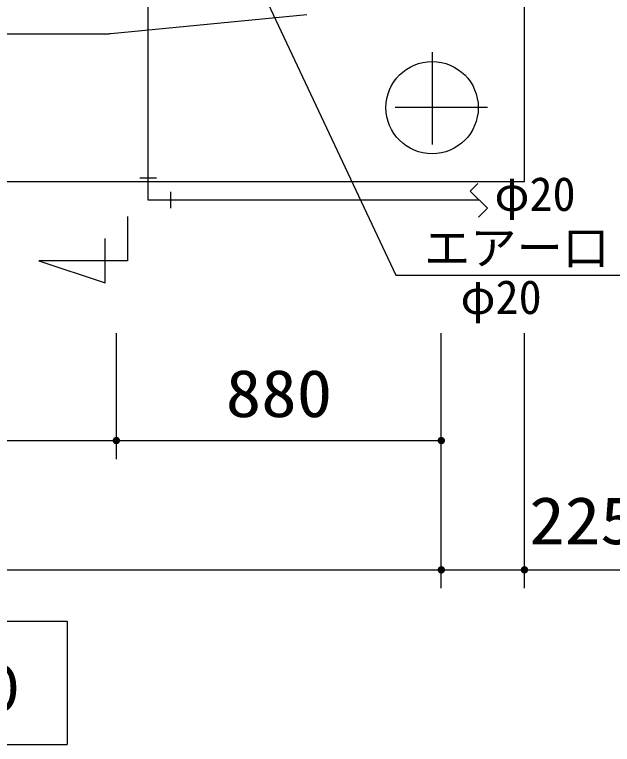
# Model space of a CAD drawing. Units: millimetres, scale not verified. Extents: x -14850 to 14850, y -10500 to 10500.
# Drawn here: x -6280 to -4661, y -2974 to -998 of the extents above; entities that cross this region are included whole.
import ezdxf
from ezdxf.enums import TextEntityAlignment as Align

# ---------------------------------------------------------------- set-up
doc = ezdxf.new("R2010")
doc.units = ezdxf.units.MM
doc.header["$LTSCALE"] = 50
doc.linetypes.add('CHAIN1', pattern=[8, 5, -1, 1, -1])
doc.layers.add('0-0_躯体', color=3, linetype='Continuous', lineweight=25)
doc.layers.add('0-1_製作', color=5, linetype='Continuous', lineweight=25)
doc.styles.add('ＭＳ ゴシック', font='')
doc.styles.get('ＭＳ ゴシック').set_extended_font_data('MS Gothic')

msp = doc.modelspace()

# ---------------------------------------------------------------- linework, layer by layer
at = {"layer": '0-0_躯体'}
for p, q in [((-5891.38, -335.14), (-5247.1, -1703.35)), ((-6019.58, -1049.71), (-5488.79, -998.31)), ((-9354.11, -1050.17), (-6029.21, -1050.17)), ((-5974.21, -1544.74), (-5974.21, -1664.74)), ((-5247.1, -1703.35), (-4579.97, -1703.35)), ((-8804.05, -2640.33), (-6137.39, -2640.33)), ((-6137.39, -2640.33), (-6137.39, -2973.67)), ((-8804.05, -2973.67), (-6137.39, -2973.67))]:
    msp.add_line(p, q, dxfattribs=at)
at = {"layer": '0-0_躯体', "color": 2, "linetype": 'CHAIN1'}
for p, q in [((-5149.21, -1100.17), (-5149.21, -1400.17)), ((-4999.21, -1250.17), (-5299.21, -1250.17))]:
    msp.add_line(p, q, dxfattribs=at)
at = {"layer": '0-0_躯体', "color": 6}
for p, q in [((-5940.21, -1440.17), (-5895.21, -1440.17)), ((-5857.71, -1477.67), (-5857.71, -1522.67))]:
    msp.add_line(p, q, dxfattribs=at)
at = {"layer": '0-0_躯体', "color": 2}
for p, q in [((-9999.21, -1450.17), (-4899.21, -1450.17)), ((-6844.21, -2151.2), (-6004.21, -2151.2)), ((-6004.21, -2151.2), (-5124.21, -2151.2)), ((-9774.21, -2501.2), (-5124.21, -2501.2))]:
    msp.add_line(p, q, dxfattribs=at)
at = {"layer": '0-0_躯体', "color": 7}
for p, q in [((-5046.19, -1475.81), (-5025.68, -1455.3)), ((-4999.4, -1522.6), (-5046.19, -1475.81)), ((-5023.47, -1546.68), (-4999.4, -1522.6))]:
    msp.add_line(p, q, dxfattribs=at)
at = {"layer": '0-0_躯体', "color": 2}
msp.add_lwpolyline([(-4899.21, -1450.17), (-4899.21, 1549.83), (-9999.21, 1549.83)], dxfattribs=at)
at = {"layer": '0-0_躯体', "color": 6}
msp.add_lwpolyline([(-5021.83, -1500.17), (-5917.71, -1500.17), (-5917.71, -459.17)], dxfattribs=at)
at = {"layer": '0-0_躯体'}
msp.add_lwpolyline([(-5974.21, -1664.74), (-6214.21, -1664.74), (-6034.21, -1724.74), (-6034.21, -1604.74)], dxfattribs=at)
at = {"layer": '0-0_躯体', "color": 2}
msp.add_circle((-5149.21, -1250.17), 125, dxfattribs=at)
at = {"layer": '0-0_躯体'}
msp.add_arc((-6029.21, -950.17), 100, 270, 275.53076, dxfattribs=at)
at = {"layer": '0-1_製作', "color": 2}
for p, q in [((-6004.21, -2201.2), (-6004.21, -1860.42)), ((-5124.21, -2551.2), (-5124.21, -1860.42)), ((-4899.21, -2551.2), (-4899.21, -1860.42)), ((-5124.21, -2501.2), (-4899.21, -2501.2)), ((-4899.21, -2501.2), (-4603.65, -2501.2))]:
    msp.add_line(p, q, dxfattribs=at)
at = {"layer": '0-1_製作'}
for points in [[(-6014.19, -2150.57), (-6004.21, -2151.2), (-6014.21, -2151.2)], [(-6014.21, -2151.2), (-6012.3, -2157.08), (-6014.14, -2152.46)], [(-6014.21, -2151.2), (-6011.5, -2158.05), (-6012.3, -2157.08)], [(-6004.21, -2151.2), (-6011.5, -2158.05), (-6014.21, -2151.2)], [(-6014.04, -2149.33), (-6004.21, -2151.2), (-6014.19, -2150.57)], [(-6014.14, -2152.46), (-6012.98, -2156.02), (-6013.9, -2153.69)], [(-6014.14, -2152.46), (-6012.3, -2157.08), (-6012.98, -2156.02)], [(-6013.72, -2148.11), (-6004.21, -2151.2), (-6014.04, -2149.33)], [(-6013.26, -2146.94), (-6004.21, -2151.2), (-6013.72, -2148.11)], [(-6012.66, -2145.84), (-6004.21, -2151.2), (-6013.26, -2146.94)], [(-6011.92, -2144.83), (-6004.21, -2151.2), (-6012.66, -2145.84)], [(-6011.06, -2143.91), (-6004.21, -2151.2), (-6011.92, -2144.83)], [(-6004.21, -2151.2), (-6010.59, -2158.91), (-6011.5, -2158.05)], [(-6010.09, -2143.11), (-6004.21, -2151.2), (-6011.06, -2143.91)], [(-6004.21, -2151.2), (-6009.57, -2159.65), (-6010.59, -2158.91)], [(-6009.03, -2142.44), (-6004.21, -2151.2), (-6010.09, -2143.11)], [(-6004.21, -2151.2), (-6008.47, -2160.25), (-6009.57, -2159.65)], [(-6007.9, -2141.9), (-6004.21, -2151.2), (-6009.03, -2142.44)], [(-6004.21, -2151.2), (-6007.3, -2160.71), (-6008.47, -2160.25)], [(-6006.7, -2141.52), (-6004.21, -2151.2), (-6007.9, -2141.9)], [(-6004.21, -2151.2), (-6006.09, -2161.03), (-6007.3, -2160.71)], [(-6006.7, -2141.52), (-6004.21, -2141.2), (-6004.21, -2151.2)], [(-6005.47, -2141.28), (-6004.21, -2141.2), (-6006.7, -2141.52)], [(-6004.21, -2151.2), (-6004.84, -2161.18), (-6006.09, -2161.03)], [(-6004.21, -2151.2), (-6004.21, -2161.2), (-6004.84, -2161.18)], [(-6004.21, -2141.2), (-5994.21, -2151.2), (-6004.21, -2151.2)], [(-6003.59, -2141.22), (-5994.21, -2151.2), (-6004.21, -2141.2)], [(-6004.21, -2151.2), (-6002.96, -2161.12), (-6004.21, -2161.2)], [(-6004.21, -2151.2), (-6001.73, -2160.89), (-6002.96, -2161.12)], [(-6004.21, -2151.2), (-6000.53, -2160.5), (-6001.73, -2160.89)], [(-5994.21, -2151.2), (-6000.53, -2160.5), (-6004.21, -2151.2)], [(-6002.34, -2141.38), (-5994.21, -2151.2), (-6003.59, -2141.22)], [(-6001.12, -2141.69), (-5994.21, -2151.2), (-6002.34, -2141.38)], [(-5999.96, -2142.15), (-5994.21, -2151.2), (-6001.12, -2141.69)], [(-5994.21, -2151.2), (-5999.4, -2159.97), (-6000.53, -2160.5)], [(-5998.86, -2142.76), (-5994.21, -2151.2), (-5999.96, -2142.15)], [(-5994.21, -2151.2), (-5998.34, -2159.29), (-5999.4, -2159.97)], [(-5997.84, -2143.5), (-5994.21, -2151.2), (-5998.86, -2142.76)], [(-5994.21, -2151.2), (-5997.37, -2158.49), (-5998.34, -2159.29)], [(-5996.92, -2144.36), (-5994.21, -2151.2), (-5997.84, -2143.5)], [(-5994.21, -2151.2), (-5996.51, -2157.58), (-5997.37, -2158.49)], [(-5996.12, -2145.32), (-5994.21, -2151.2), (-5996.92, -2144.36)], [(-5994.21, -2151.2), (-5995.77, -2156.56), (-5996.51, -2157.58)], [(-5996.12, -2145.32), (-5994.29, -2149.95), (-5994.21, -2151.2)], [(-5995.45, -2146.38), (-5994.29, -2149.95), (-5996.12, -2145.32)], [(-5994.21, -2151.2), (-5995.17, -2155.46), (-5995.77, -2156.56)], [(-5995.45, -2146.38), (-5994.53, -2148.72), (-5994.29, -2149.95)], [(-5994.92, -2147.52), (-5994.53, -2148.72), (-5995.45, -2146.38)], [(-5994.21, -2151.2), (-5994.7, -2154.29), (-5995.17, -2155.46)], [(-5994.21, -2151.2), (-5994.39, -2153.08), (-5994.7, -2154.29)], [(-5994.21, -2151.2), (-5994.23, -2151.83), (-5994.39, -2153.08)], [(-5134.19, -2150.57), (-5124.21, -2151.2), (-5134.21, -2151.2)], [(-5134.21, -2151.2), (-5131.5, -2158.05), (-5134.14, -2152.46)], [(-5134.21, -2151.2), (-5130.59, -2158.91), (-5131.5, -2158.05)], [(-5124.21, -2151.2), (-5130.59, -2158.91), (-5134.21, -2151.2)], [(-5134.04, -2149.33), (-5124.21, -2151.2), (-5134.19, -2150.57)], [(-5134.14, -2152.46), (-5132.3, -2157.08), (-5133.9, -2153.69)], [(-5134.14, -2152.46), (-5131.5, -2158.05), (-5132.3, -2157.08)], [(-5133.72, -2148.11), (-5124.21, -2151.2), (-5134.04, -2149.33)], [(-5133.26, -2146.94), (-5124.21, -2151.2), (-5133.72, -2148.11)], [(-5132.66, -2145.84), (-5124.21, -2151.2), (-5133.26, -2146.94)], [(-5131.92, -2144.83), (-5124.21, -2151.2), (-5132.66, -2145.84)], [(-5131.06, -2143.91), (-5124.21, -2151.2), (-5131.92, -2144.83)], [(-5130.09, -2143.11), (-5124.21, -2151.2), (-5131.06, -2143.91)], [(-5124.21, -2151.2), (-5129.57, -2159.65), (-5130.59, -2158.91)], [(-5129.03, -2142.44), (-5124.21, -2151.2), (-5130.09, -2143.11)], [(-5124.21, -2151.2), (-5128.47, -2160.25), (-5129.57, -2159.65)], [(-5127.9, -2141.9), (-5124.21, -2151.2), (-5129.03, -2142.44)], [(-5124.21, -2151.2), (-5127.3, -2160.71), (-5128.47, -2160.25)], [(-5127.9, -2141.9), (-5124.21, -2141.2), (-5124.21, -2151.2)], [(-5126.7, -2141.52), (-5124.21, -2141.2), (-5127.9, -2141.9)], [(-5124.21, -2151.2), (-5126.09, -2161.03), (-5127.3, -2160.71)], [(-5125.47, -2141.28), (-5124.21, -2141.2), (-5126.7, -2141.52)], [(-5124.21, -2151.2), (-5124.84, -2161.18), (-5126.09, -2161.03)], [(-5124.21, -2151.2), (-5124.21, -2161.2), (-5124.84, -2161.18)], [(-5124.21, -2141.2), (-5114.21, -2151.2), (-5124.21, -2151.2)], [(-5123.59, -2141.22), (-5114.21, -2151.2), (-5124.21, -2141.2)], [(-5124.21, -2151.2), (-5122.96, -2161.12), (-5124.21, -2161.2)], [(-5124.21, -2151.2), (-5121.73, -2160.89), (-5122.96, -2161.12)], [(-5124.21, -2151.2), (-5120.53, -2160.5), (-5121.73, -2160.89)], [(-5124.21, -2151.2), (-5119.4, -2159.97), (-5120.53, -2160.5)], [(-5114.21, -2151.2), (-5119.4, -2159.97), (-5124.21, -2151.2)], [(-5122.34, -2141.38), (-5114.21, -2151.2), (-5123.59, -2141.22)], [(-5121.12, -2141.69), (-5114.21, -2151.2), (-5122.34, -2141.38)], [(-5119.96, -2142.15), (-5114.21, -2151.2), (-5121.12, -2141.69)], [(-5118.86, -2142.76), (-5114.21, -2151.2), (-5119.96, -2142.15)], [(-5114.21, -2151.2), (-5118.34, -2159.29), (-5119.4, -2159.97)], [(-5117.84, -2143.5), (-5114.21, -2151.2), (-5118.86, -2142.76)], [(-5114.21, -2151.2), (-5117.37, -2158.49), (-5118.34, -2159.29)], [(-5116.92, -2144.36), (-5114.21, -2151.2), (-5117.84, -2143.5)], [(-5114.21, -2151.2), (-5116.51, -2157.58), (-5117.37, -2158.49)], [(-5116.92, -2144.36), (-5114.29, -2149.95), (-5114.21, -2151.2)], [(-5116.12, -2145.32), (-5114.29, -2149.95), (-5116.92, -2144.36)], [(-5114.21, -2151.2), (-5115.77, -2156.56), (-5116.51, -2157.58)], [(-5116.12, -2145.32), (-5114.53, -2148.72), (-5114.29, -2149.95)], [(-5115.45, -2146.38), (-5114.53, -2148.72), (-5116.12, -2145.32)], [(-5114.21, -2151.2), (-5115.17, -2155.46), (-5115.77, -2156.56)], [(-5115.45, -2146.38), (-5114.92, -2147.52), (-5114.53, -2148.72)], [(-5114.21, -2151.2), (-5114.7, -2154.29), (-5115.17, -2155.46)], [(-5114.21, -2151.2), (-5114.39, -2153.08), (-5114.7, -2154.29)], [(-5114.21, -2151.2), (-5114.23, -2151.83), (-5114.39, -2153.08)], [(-6013.9, -2153.69), (-6012.98, -2156.02), (-6013.51, -2154.88)], [(-5133.9, -2153.69), (-5132.98, -2156.02), (-5133.51, -2154.88)], [(-5133.9, -2153.69), (-5132.3, -2157.08), (-5132.98, -2156.02)], [(-5134.19, -2500.57), (-5124.21, -2501.2), (-5134.21, -2501.2)], [(-5134.21, -2501.2), (-5130.59, -2508.91), (-5134.14, -2502.46)], [(-5134.21, -2501.2), (-5129.57, -2509.65), (-5130.59, -2508.91)], [(-5124.21, -2501.2), (-5129.57, -2509.65), (-5134.21, -2501.2)], [(-5134.04, -2499.33), (-5124.21, -2501.2), (-5134.19, -2500.57)], [(-5134.14, -2502.46), (-5131.5, -2508.05), (-5133.9, -2503.69)], [(-5134.14, -2502.46), (-5130.59, -2508.91), (-5131.5, -2508.05)], [(-5133.72, -2498.11), (-5124.21, -2501.2), (-5134.04, -2499.33)], [(-5133.9, -2503.69), (-5132.3, -2507.08), (-5133.51, -2504.88)], [(-5133.9, -2503.69), (-5131.5, -2508.05), (-5132.3, -2507.08)], [(-5133.26, -2496.94), (-5124.21, -2501.2), (-5133.72, -2498.11)], [(-5133.51, -2504.88), (-5132.3, -2507.08), (-5132.98, -2506.02)], [(-5132.66, -2495.84), (-5124.21, -2501.2), (-5133.26, -2496.94)], [(-5131.92, -2494.83), (-5124.21, -2501.2), (-5132.66, -2495.84)], [(-5131.06, -2493.91), (-5124.21, -2501.2), (-5131.92, -2494.83)], [(-5130.09, -2493.11), (-5124.21, -2501.2), (-5131.06, -2493.91)], [(-5129.03, -2492.44), (-5124.21, -2501.2), (-5130.09, -2493.11)], [(-5124.21, -2501.2), (-5128.47, -2510.25), (-5129.57, -2509.65)], [(-5127.9, -2491.9), (-5124.21, -2501.2), (-5129.03, -2492.44)], [(-5124.21, -2501.2), (-5127.3, -2510.71), (-5128.47, -2510.25)], [(-5127.9, -2491.9), (-5124.21, -2491.2), (-5124.21, -2501.2)], [(-5126.7, -2491.52), (-5124.21, -2491.2), (-5127.9, -2491.9)], [(-5124.21, -2501.2), (-5126.09, -2511.03), (-5127.3, -2510.71)], [(-5125.47, -2491.28), (-5124.21, -2491.2), (-5126.7, -2491.52)], [(-5124.21, -2501.2), (-5124.84, -2511.18), (-5126.09, -2511.03)], [(-5124.21, -2501.2), (-5124.21, -2511.2), (-5124.84, -2511.18)], [(-5124.21, -2491.2), (-5114.21, -2501.2), (-5124.21, -2501.2)], [(-5123.59, -2491.22), (-5114.21, -2501.2), (-5124.21, -2491.2)], [(-5124.21, -2501.2), (-5122.96, -2511.12), (-5124.21, -2511.2)], [(-5124.21, -2501.2), (-5121.73, -2510.89), (-5122.96, -2511.12)], [(-5124.21, -2501.2), (-5120.53, -2510.5), (-5121.73, -2510.89)], [(-5124.21, -2501.2), (-5119.4, -2509.97), (-5120.53, -2510.5)], [(-5114.21, -2501.2), (-5119.4, -2509.97), (-5124.21, -2501.2)], [(-5122.34, -2491.38), (-5114.21, -2501.2), (-5123.59, -2491.22)], [(-5121.12, -2491.69), (-5114.21, -2501.2), (-5122.34, -2491.38)], [(-5119.96, -2492.15), (-5114.21, -2501.2), (-5121.12, -2491.69)], [(-5118.86, -2492.76), (-5114.21, -2501.2), (-5119.96, -2492.15)], [(-5114.21, -2501.2), (-5118.34, -2509.29), (-5119.4, -2509.97)], [(-5117.84, -2493.5), (-5114.21, -2501.2), (-5118.86, -2492.76)], [(-5114.21, -2501.2), (-5117.37, -2508.49), (-5118.34, -2509.29)], [(-5117.84, -2493.5), (-5114.29, -2499.95), (-5114.21, -2501.2)], [(-5116.92, -2494.36), (-5114.29, -2499.95), (-5117.84, -2493.5)], [(-5114.21, -2501.2), (-5116.51, -2507.58), (-5117.37, -2508.49)], [(-5116.92, -2494.36), (-5114.53, -2498.72), (-5114.29, -2499.95)], [(-5116.12, -2495.32), (-5114.53, -2498.72), (-5116.92, -2494.36)], [(-5114.21, -2501.2), (-5115.77, -2506.56), (-5116.51, -2507.58)], [(-5116.12, -2495.32), (-5114.92, -2497.52), (-5114.53, -2498.72)], [(-5115.45, -2496.38), (-5114.92, -2497.52), (-5116.12, -2495.32)], [(-5114.21, -2501.2), (-5115.17, -2505.46), (-5115.77, -2506.56)], [(-5114.21, -2501.2), (-5114.7, -2504.29), (-5115.17, -2505.46)], [(-5114.21, -2501.2), (-5114.39, -2503.08), (-5114.7, -2504.29)], [(-5114.21, -2501.2), (-5114.23, -2501.83), (-5114.39, -2503.08)], [(-4909.19, -2500.57), (-4899.21, -2501.2), (-4909.21, -2501.2)], [(-4909.21, -2501.2), (-4905.59, -2508.91), (-4909.14, -2502.46)], [(-4909.21, -2501.2), (-4904.57, -2509.65), (-4905.59, -2508.91)], [(-4899.21, -2501.2), (-4904.57, -2509.65), (-4909.21, -2501.2)], [(-4909.04, -2499.33), (-4899.21, -2501.2), (-4909.19, -2500.57)], [(-4909.14, -2502.46), (-4906.5, -2508.05), (-4908.9, -2503.69)], [(-4909.14, -2502.46), (-4905.59, -2508.91), (-4906.5, -2508.05)], [(-4908.72, -2498.11), (-4899.21, -2501.2), (-4909.04, -2499.33)], [(-4908.9, -2503.69), (-4907.3, -2507.08), (-4908.51, -2504.88)], [(-4908.9, -2503.69), (-4906.5, -2508.05), (-4907.3, -2507.08)], [(-4908.26, -2496.94), (-4899.21, -2501.2), (-4908.72, -2498.11)], [(-4908.51, -2504.88), (-4907.3, -2507.08), (-4907.98, -2506.02)], [(-4907.66, -2495.84), (-4899.21, -2501.2), (-4908.26, -2496.94)], [(-4906.92, -2494.83), (-4899.21, -2501.2), (-4907.66, -2495.84)], [(-4906.06, -2493.91), (-4899.21, -2501.2), (-4906.92, -2494.83)], [(-4905.09, -2493.11), (-4899.21, -2501.2), (-4906.06, -2493.91)], [(-4904.03, -2492.44), (-4899.21, -2501.2), (-4905.09, -2493.11)], [(-4899.21, -2501.2), (-4903.47, -2510.25), (-4904.57, -2509.65)], [(-4902.9, -2491.9), (-4899.21, -2501.2), (-4904.03, -2492.44)], [(-4899.21, -2501.2), (-4902.3, -2510.71), (-4903.47, -2510.25)], [(-4902.9, -2491.9), (-4899.21, -2491.2), (-4899.21, -2501.2)], [(-4901.7, -2491.52), (-4899.21, -2491.2), (-4902.9, -2491.9)], [(-4899.21, -2501.2), (-4901.09, -2511.03), (-4902.3, -2510.71)], [(-4900.47, -2491.28), (-4899.21, -2491.2), (-4901.7, -2491.52)], [(-4899.21, -2501.2), (-4899.84, -2511.18), (-4901.09, -2511.03)], [(-4899.21, -2501.2), (-4899.21, -2511.2), (-4899.84, -2511.18)], [(-4899.21, -2491.2), (-4889.21, -2501.2), (-4899.21, -2501.2)], [(-4898.59, -2491.22), (-4889.21, -2501.2), (-4899.21, -2491.2)], [(-4899.21, -2501.2), (-4897.96, -2511.12), (-4899.21, -2511.2)], [(-4899.21, -2501.2), (-4896.73, -2510.89), (-4897.96, -2511.12)], [(-4899.21, -2501.2), (-4895.53, -2510.5), (-4896.73, -2510.89)], [(-4899.21, -2501.2), (-4894.4, -2509.97), (-4895.53, -2510.5)], [(-4889.21, -2501.2), (-4894.4, -2509.97), (-4899.21, -2501.2)], [(-4897.34, -2491.38), (-4889.21, -2501.2), (-4898.59, -2491.22)], [(-4896.12, -2491.69), (-4889.21, -2501.2), (-4897.34, -2491.38)], [(-4894.96, -2492.15), (-4889.21, -2501.2), (-4896.12, -2491.69)], [(-4893.86, -2492.76), (-4889.21, -2501.2), (-4894.96, -2492.15)], [(-4889.21, -2501.2), (-4893.34, -2509.29), (-4894.4, -2509.97)], [(-4892.84, -2493.5), (-4889.21, -2501.2), (-4893.86, -2492.76)], [(-4889.21, -2501.2), (-4892.37, -2508.49), (-4893.34, -2509.29)], [(-4892.84, -2493.5), (-4889.29, -2499.95), (-4889.21, -2501.2)], [(-4891.92, -2494.36), (-4889.29, -2499.95), (-4892.84, -2493.5)], [(-4889.21, -2501.2), (-4891.51, -2507.58), (-4892.37, -2508.49)], [(-4891.92, -2494.36), (-4889.53, -2498.72), (-4889.29, -2499.95)], [(-4891.12, -2495.32), (-4889.53, -2498.72), (-4891.92, -2494.36)], [(-4889.21, -2501.2), (-4890.77, -2506.56), (-4891.51, -2507.58)], [(-4891.12, -2495.32), (-4889.92, -2497.52), (-4889.53, -2498.72)], [(-4890.45, -2496.38), (-4889.92, -2497.52), (-4891.12, -2495.32)], [(-4889.21, -2501.2), (-4890.17, -2505.46), (-4890.77, -2506.56)], [(-4889.21, -2501.2), (-4889.7, -2504.29), (-4890.17, -2505.46)], [(-4889.21, -2501.2), (-4889.39, -2503.08), (-4889.7, -2504.29)], [(-4889.21, -2501.2), (-4889.23, -2501.83), (-4889.39, -2503.08)]]:
    msp.add_solid(points, dxfattribs=at)

# ---------------------------------------------------------------- texts
at = {"layer": '0-0_躯体', "color": 4, "style": 'ＭＳ ゴシック'}
for s, height, p in [('φ20', 91.79, (-4980.38, -1557.16)), ('\u3000エアー口\u3000', 91.79, (-5296.3, -1702.78)), ('\u3000φ20', 91.79, (-5197.51, -1836.29)), ('Ｓ＝１／５０', 128.4, (-7285.69, -2924.59))]:
    msp.add_text(s, height=height, dxfattribs=at).set_placement(p, align=Align.BOTTOM_LEFT)
at = {"layer": '0-1_製作', "color": 4, "style": 'ＭＳ ゴシック', "width": 1.1}
for s, p in [('880', (-5707.96, -2126.2)), ('225', (-4886.05, -2470.41))]:
    msp.add_text(s, height=128.4, dxfattribs=at).set_placement(p, align=Align.BOTTOM_LEFT)

doc.saveas('drawing.dxf')
